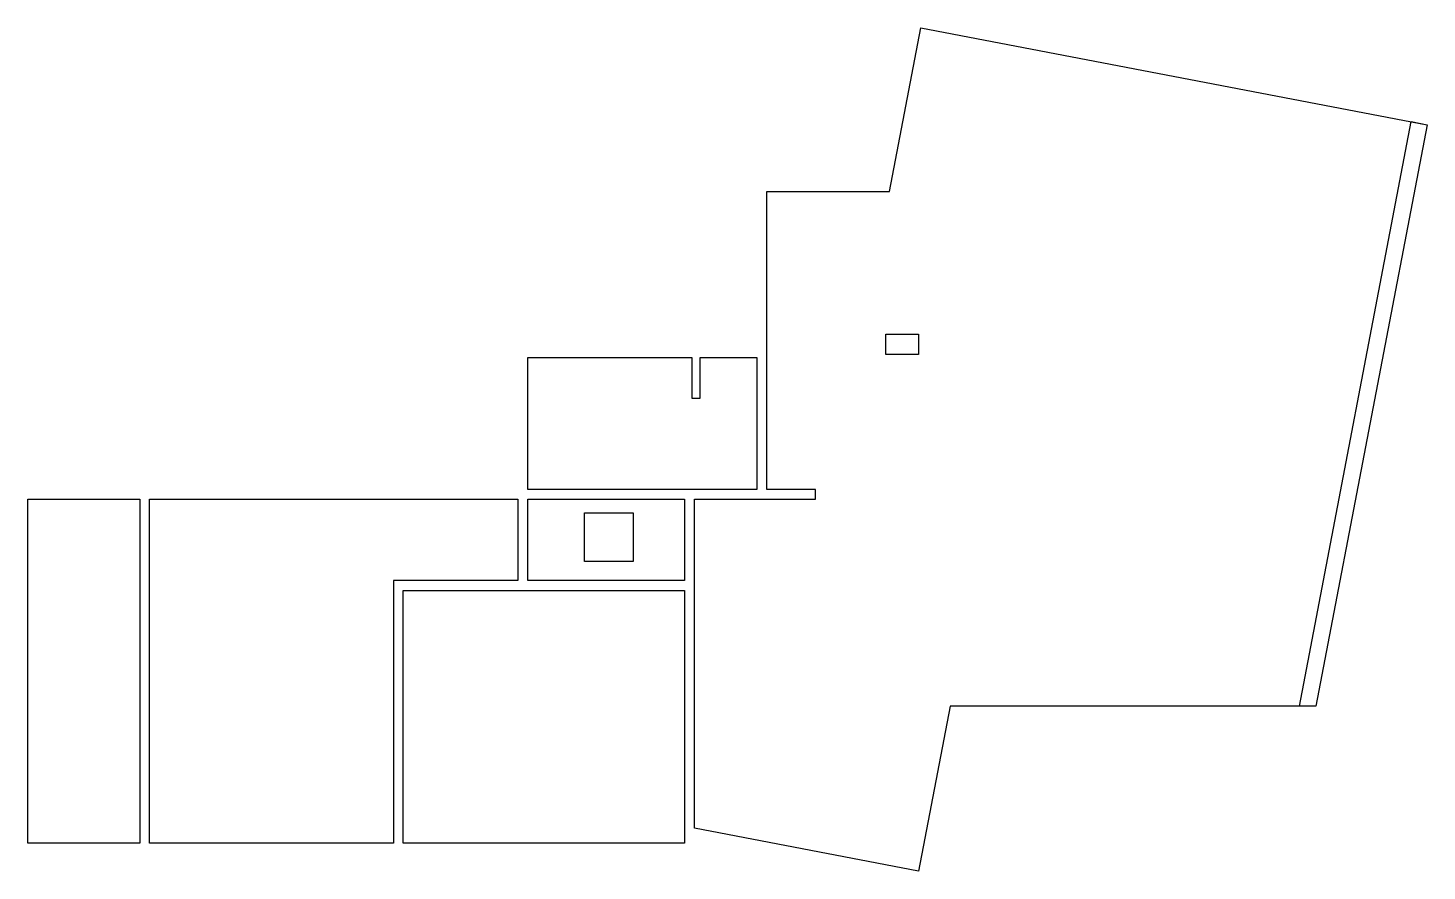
# Model space of a CAD drawing. Header units: metres. Extents: x 2690092 to 2707300, y -77330 to -66961.
import ezdxf

# ---------------------------------------------------------------- set-up
doc = ezdxf.new("R2010")
doc.units = ezdxf.units.M
doc.layers.add('AREE LEONARDO', color=5, linetype='Continuous')

msp = doc.modelspace()

# ---------------------------------------------------------------- linework, layer by layer
at = {"layer": 'AREE LEONARDO', "color": 5}
for points in [[(2701073, -66961), (2707300, -68151), (2705934, -75302), (2701434, -75302), (2701046, -77330), (2698289, -76803), (2698289, -72758), (2699779, -72758), (2699779, -72638), (2699179, -72638), (2699179, -68973), (2700688, -68973)], [(2694589, -76986), (2691587, -76986), (2691587, -72758), (2696119, -72758), (2696119, -73758), (2694589, -73758)], [(2694709, -73881), (2698169, -73881), (2698169, -76986), (2694709, -76986)]]:
    msp.add_lwpolyline(points, close=True, dxfattribs=at)
at = {"layer": 'AREE LEONARDO', "color": 2}
for points in [[(2707104, -68113), (2707300, -68151), (2705934, -75302), (2705730, -75302)], [(2700644, -70728), (2701044, -70728), (2701044, -70978), (2700644, -70978)]]:
    msp.add_lwpolyline(points, close=True, dxfattribs=at)
at = {"layer": 'AREE LEONARDO', "color": 3}
for points in [[(2696239, -71013), (2698259, -71014), (2698259, -71514), (2698359, -71514), (2698359, -71014), (2699059, -71014), (2699059, -72638), (2696239, -72638)], [(2690092, -72758), (2691467, -72758), (2691467, -76988), (2690092, -76988)]]:
    msp.add_lwpolyline(points, close=True, dxfattribs=at)
at = {"layer": 'AREE LEONARDO', "color": 6}
msp.add_lwpolyline([(2696239, -72758), (2698169, -72758), (2698169, -73758), (2696239, -73758)], close=True, dxfattribs=at)
at = {"layer": 'AREE LEONARDO', "color": 1}
msp.add_lwpolyline([(2696938, -72925), (2697538, -72925), (2697538, -73525), (2696938, -73525)], close=True, dxfattribs=at)

doc.saveas('drawing.dxf')
